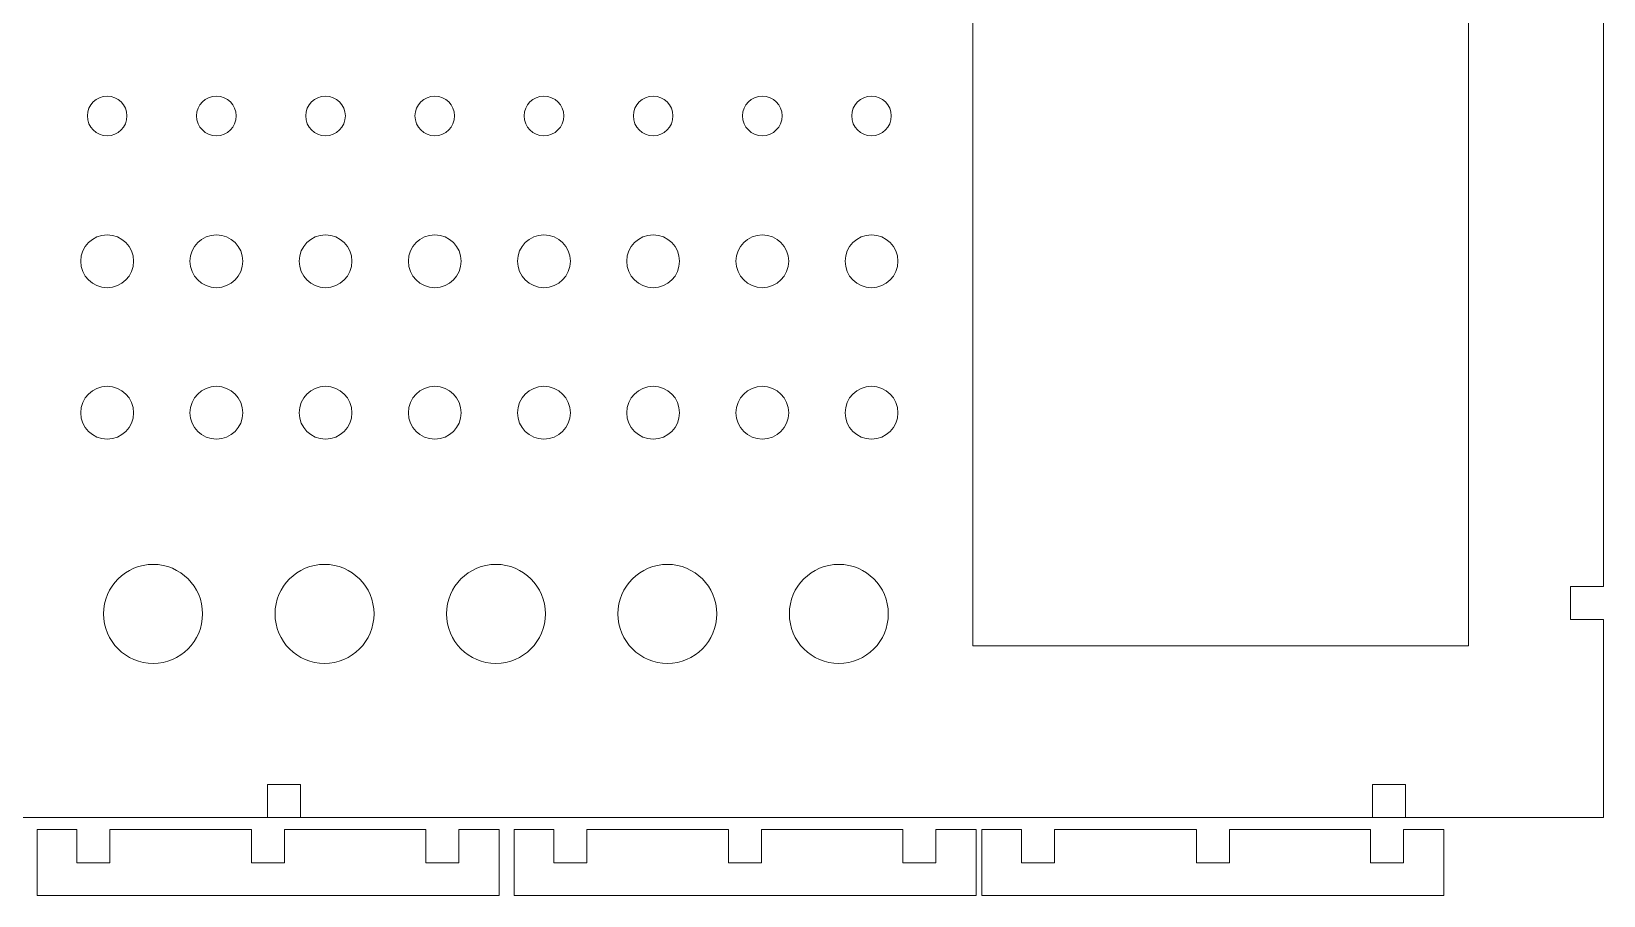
# Model space of a CAD drawing. Header units: centimetres. Extents: x -100 to 0, y 11 to 37.
# Drawn here: x -23.66 to 0.16, y 10.95 to 24.04 of the extents above; entities that cross this region are included whole.
import ezdxf

# ---------------------------------------------------------------- set-up
doc = ezdxf.new("R2010")
doc.units = ezdxf.units.CM
doc.header["$MEASUREMENT"] = 0
doc.layers.add('cristal', color=7, linetype='Continuous')

msp = doc.modelspace()

# ---------------------------------------------------------------- linework, layer by layer
at = {"layer": 'cristal', "lineweight": 20}
for points in [[(-20.08651, 12.1301), (-19.58651, 12.1301), (-19.58651, 12.6301), (-20.08651, 12.6301), (-20.08651, 12.1301)], [(-3.33651, 12.1301), (-2.83651, 12.1301), (-2.83651, 12.6301), (-3.33651, 12.6301), (-3.33651, 12.1301)]]:
    msp.add_lwpolyline(points, close=True, dxfattribs=at)
for points, knots in [([(-39.83651, 12.1301), (-39.83651, 12.1301), (-39.83651, 15.1301), (-39.83651, 15.1301), (-39.83651, 15.1301), (-39.83651, 15.1301), (-39.33654, 15.1301), (-39.33654, 15.1301), (-39.33654, 15.1301), (-39.33654, 15.1301), (-39.33654, 15.6301), (-39.33654, 15.6301), (-39.33654, 15.6301), (-39.33654, 15.6301), (-39.83651, 15.6301), (-39.83651, 15.6301), (-39.83651, 15.6301), (-39.83651, 15.6301), (-39.83651, 24.3801), (-39.83651, 24.3801), (-39.83651, 24.3801), (-39.83651, 24.3801), (-39.33654, 24.3801), (-39.33654, 24.3801), (-39.33654, 24.3801), (-39.33654, 24.3801), (-39.33654, 24.8801), (-39.33654, 24.8801), (-39.33654, 24.8801), (-39.33654, 24.8801), (-39.83651, 24.8801), (-39.83651, 24.8801), (-39.83651, 24.8801), (-39.83651, 24.8801), (-39.83651, 33.6301), (-39.83651, 33.6301), (-39.83651, 33.6301), (-39.83651, 33.6301), (-39.33654, 33.6301), (-39.33654, 33.6301), (-39.33654, 33.6301), (-39.33654, 33.6301), (-39.33654, 34.1301), (-39.33654, 34.1301), (-39.33654, 34.1301), (-39.33654, 34.1301), (-39.83651, 34.1301), (-39.83651, 34.1301), (-39.83651, 34.1301), (-39.83651, 34.1301), (-39.83651, 37.1301), (-39.83651, 37.1301), (-39.83651, 37.1301), (-39.83651, 37.1301), (-36.83651, 37.1301), (-36.83651, 37.1301), (-36.83651, 37.1301), (-36.83651, 37.1301), (-36.83651, 36.6301), (-36.83651, 36.6301), (-36.83651, 36.6301), (-36.83651, 36.6301), (-36.33651, 36.6301), (-36.33651, 36.6301), (-36.33651, 36.6301), (-36.33651, 36.6301), (-36.33651, 37.1301), (-36.33651, 37.1301), (-36.33651, 37.1301), (-36.33651, 37.1301), (-20.08651, 37.1301), (-20.08651, 37.1301), (-20.08651, 37.1301), (-20.08651, 37.1301), (-20.08651, 36.6301), (-20.08651, 36.6301), (-20.08651, 36.6301), (-20.08651, 36.6301), (-19.58651, 36.6301), (-19.58651, 36.6301), (-19.58651, 36.6301), (-19.58651, 36.6301), (-19.58651, 37.1301), (-19.58651, 37.1301), (-19.58651, 37.1301), (-19.58651, 37.1301), (-3.33651, 37.1301), (-3.33651, 37.1301), (-3.33651, 37.1301), (-3.33651, 37.1301), (-3.33651, 36.6301), (-3.33651, 36.6301), (-3.33651, 36.6301), (-3.33651, 36.6301), (-2.83651, 36.6301), (-2.83651, 36.6301), (-2.83651, 36.6301), (-2.83651, 36.6301), (-2.83651, 37.1301), (-2.83651, 37.1301), (-2.83651, 37.1301), (-2.83651, 37.1301), (0.16349, 37.1301), (0.16349, 37.1301), (0.16349, 37.1301), (0.16349, 37.1301), (0.16349, 34.1301), (0.16349, 34.1301), (0.16349, 34.1301), (0.16349, 34.1301), (-0.33652, 34.1301), (-0.33652, 34.1301), (-0.33652, 34.1301), (-0.33652, 34.1301), (-0.33652, 33.6301), (-0.33652, 33.6301), (-0.33652, 33.6301), (-0.33652, 33.6301), (0.16349, 33.6301), (0.16349, 33.6301), (0.16349, 33.6301), (0.16349, 33.6301), (0.16349, 24.8801), (0.16349, 24.8801), (0.16349, 24.8801), (0.16349, 24.8801), (-0.33652, 24.8801), (-0.33652, 24.8801), (-0.33652, 24.8801), (-0.33652, 24.8801), (-0.33652, 24.3801), (-0.33652, 24.3801), (-0.33652, 24.3801), (-0.33652, 24.3801), (0.16349, 24.3801), (0.16349, 24.3801), (0.16349, 24.3801), (0.16349, 24.3801), (0.16349, 15.6301), (0.16349, 15.6301), (0.16349, 15.6301), (0.16349, 15.6301), (-0.33652, 15.6301), (-0.33652, 15.6301), (-0.33652, 15.6301), (-0.33652, 15.6301), (-0.33652, 15.1301), (-0.33652, 15.1301), (-0.33652, 15.1301), (-0.33652, 15.1301), (0.16349, 15.1301), (0.16349, 15.1301), (0.16349, 15.1301), (0.16349, 15.1301), (0.16349, 12.1301), (0.16349, 12.1301), (0.16349, 12.1301), (0.16349, 12.1301), (-39.83651, 12.1301), (-39.83651, 12.1301)], [0, 0, 0, 0, 0.02439024, 0.02439024, 0.02439024, 0.02439024, 0.04878049, 0.04878049, 0.04878049, 0.04878049, 0.07317073, 0.07317073, 0.07317073, 0.07317073, 0.09756098, 0.09756098, 0.09756098, 0.09756098, 0.12195122, 0.12195122, 0.12195122, 0.12195122, 0.14634146, 0.14634146, 0.14634146, 0.14634146, 0.17073171, 0.17073171, 0.17073171, 0.17073171, 0.19512195, 0.19512195, 0.19512195, 0.19512195, 0.2195122, 0.2195122, 0.2195122, 0.2195122, 0.24390244, 0.24390244, 0.24390244, 0.24390244, 0.26829268, 0.26829268, 0.26829268, 0.26829268, 0.29268293, 0.29268293, 0.29268293, 0.29268293, 0.31707317, 0.31707317, 0.31707317, 0.31707317, 0.34146341, 0.34146341, 0.34146341, 0.34146341, 0.36585366, 0.36585366, 0.36585366, 0.36585366, 0.3902439, 0.3902439, 0.3902439, 0.3902439, 0.41463415, 0.41463415, 0.41463415, 0.41463415, 0.43902439, 0.43902439, 0.43902439, 0.43902439, 0.46341463, 0.46341463, 0.46341463, 0.46341463, 0.48780488, 0.48780488, 0.48780488, 0.48780488, 0.51219512, 0.51219512, 0.51219512, 0.51219512, 0.53658537, 0.53658537, 0.53658537, 0.53658537, 0.56097561, 0.56097561, 0.56097561, 0.56097561, 0.58536585, 0.58536585, 0.58536585, 0.58536585, 0.6097561, 0.6097561, 0.6097561, 0.6097561, 0.63414634, 0.63414634, 0.63414634, 0.63414634, 0.65853659, 0.65853659, 0.65853659, 0.65853659, 0.68292683, 0.68292683, 0.68292683, 0.68292683, 0.70731707, 0.70731707, 0.70731707, 0.70731707, 0.73170732, 0.73170732, 0.73170732, 0.73170732, 0.75609756, 0.75609756, 0.75609756, 0.75609756, 0.7804878, 0.7804878, 0.7804878, 0.7804878, 0.80487805, 0.80487805, 0.80487805, 0.80487805, 0.82926829, 0.82926829, 0.82926829, 0.82926829, 0.85365854, 0.85365854, 0.85365854, 0.85365854, 0.87804878, 0.87804878, 0.87804878, 0.87804878, 0.90243902, 0.90243902, 0.90243902, 0.90243902, 0.92682927, 0.92682927, 0.92682927, 0.92682927, 0.95121951, 0.95121951, 0.95121951, 0.95121951, 1, 1, 1, 1]), ([(-9.39459, 34.73342), (-9.39459, 34.73342), (-1.88108, 34.73342), (-1.88108, 34.73342), (-1.88108, 34.73342), (-1.88108, 34.73342), (-1.88108, 14.73342), (-1.88108, 14.73342), (-1.88108, 14.73342), (-1.88108, 14.73342), (-9.39459, 14.73342), (-9.39459, 14.73342), (-9.39459, 14.73342), (-9.39459, 14.73342), (-9.39459, 34.73342), (-9.39459, 34.73342)], [0, 0, 0, 0, 0.2, 0.2, 0.2, 0.2, 0.4, 0.4, 0.4, 0.4, 0.6, 0.6, 0.6, 0.6, 1, 1, 1, 1]), ([(-22.51413, 23.05934), (-22.34847, 23.05934), (-22.21413, 22.925), (-22.21413, 22.75934), (-22.21413, 22.75934), (-22.21413, 22.59368), (-22.34847, 22.45934), (-22.51413, 22.45934), (-22.51413, 22.45934), (-22.67979, 22.45934), (-22.81413, 22.59368), (-22.81413, 22.75934), (-22.81413, 22.75934), (-22.81413, 22.925), (-22.67979, 23.05934), (-22.51413, 23.05934)], [0, 0, 0, 0, 0.2, 0.2, 0.2, 0.2, 0.4, 0.4, 0.4, 0.4, 0.6, 0.6, 0.6, 0.6, 1, 1, 1, 1]), ([(-20.85931, 23.05934), (-20.69365, 23.05934), (-20.55931, 22.925), (-20.55931, 22.75934), (-20.55931, 22.75934), (-20.55931, 22.59368), (-20.69365, 22.45934), (-20.85931, 22.45934), (-20.85931, 22.45934), (-21.02497, 22.45934), (-21.15931, 22.59368), (-21.15931, 22.75934), (-21.15931, 22.75934), (-21.15931, 22.925), (-21.02497, 23.05934), (-20.85931, 23.05934)], [0, 0, 0, 0, 0.2, 0.2, 0.2, 0.2, 0.4, 0.4, 0.4, 0.4, 0.6, 0.6, 0.6, 0.6, 1, 1, 1, 1]), ([(-19.2045, 23.05934), (-19.03884, 23.05934), (-18.9045, 22.925), (-18.9045, 22.75934), (-18.9045, 22.75934), (-18.9045, 22.59368), (-19.03884, 22.45934), (-19.2045, 22.45934), (-19.2045, 22.45934), (-19.37016, 22.45934), (-19.5045, 22.59368), (-19.5045, 22.75934), (-19.5045, 22.75934), (-19.5045, 22.925), (-19.37016, 23.05934), (-19.2045, 23.05934)], [0, 0, 0, 0, 0.2, 0.2, 0.2, 0.2, 0.4, 0.4, 0.4, 0.4, 0.6, 0.6, 0.6, 0.6, 1, 1, 1, 1]), ([(-17.54968, 23.05934), (-17.38402, 23.05934), (-17.24968, 22.925), (-17.24968, 22.75934), (-17.24968, 22.75934), (-17.24968, 22.59368), (-17.38402, 22.45934), (-17.54968, 22.45934), (-17.54968, 22.45934), (-17.71534, 22.45934), (-17.84968, 22.59368), (-17.84968, 22.75934), (-17.84968, 22.75934), (-17.84968, 22.925), (-17.71534, 23.05934), (-17.54968, 23.05934)], [0, 0, 0, 0, 0.2, 0.2, 0.2, 0.2, 0.4, 0.4, 0.4, 0.4, 0.6, 0.6, 0.6, 0.6, 1, 1, 1, 1]), ([(-15.89487, 23.05934), (-15.72921, 23.05934), (-15.59487, 22.925), (-15.59487, 22.75934), (-15.59487, 22.75934), (-15.59487, 22.59368), (-15.72921, 22.45934), (-15.89487, 22.45934), (-15.89487, 22.45934), (-16.06053, 22.45934), (-16.19487, 22.59368), (-16.19487, 22.75934), (-16.19487, 22.75934), (-16.19487, 22.925), (-16.06053, 23.05934), (-15.89487, 23.05934)], [0, 0, 0, 0, 0.2, 0.2, 0.2, 0.2, 0.4, 0.4, 0.4, 0.4, 0.6, 0.6, 0.6, 0.6, 1, 1, 1, 1]), ([(-14.24005, 23.05934), (-14.07439, 23.05934), (-13.94005, 22.925), (-13.94005, 22.75934), (-13.94005, 22.75934), (-13.94005, 22.59368), (-14.07439, 22.45934), (-14.24005, 22.45934), (-14.24005, 22.45934), (-14.40571, 22.45934), (-14.54005, 22.59368), (-14.54005, 22.75934), (-14.54005, 22.75934), (-14.54005, 22.925), (-14.40571, 23.05934), (-14.24005, 23.05934)], [0, 0, 0, 0, 0.2, 0.2, 0.2, 0.2, 0.4, 0.4, 0.4, 0.4, 0.6, 0.6, 0.6, 0.6, 1, 1, 1, 1]), ([(-12.58523, 23.05934), (-12.41957, 23.05934), (-12.28523, 22.925), (-12.28523, 22.75934), (-12.28523, 22.75934), (-12.28523, 22.59368), (-12.41957, 22.45934), (-12.58523, 22.45934), (-12.58523, 22.45934), (-12.75089, 22.45934), (-12.88523, 22.59368), (-12.88523, 22.75934), (-12.88523, 22.75934), (-12.88523, 22.925), (-12.75089, 23.05934), (-12.58523, 23.05934)], [0, 0, 0, 0, 0.2, 0.2, 0.2, 0.2, 0.4, 0.4, 0.4, 0.4, 0.6, 0.6, 0.6, 0.6, 1, 1, 1, 1]), ([(-10.93042, 23.05934), (-10.76476, 23.05934), (-10.63042, 22.925), (-10.63042, 22.75934), (-10.63042, 22.75934), (-10.63042, 22.59368), (-10.76476, 22.45934), (-10.93042, 22.45934), (-10.93042, 22.45934), (-11.09608, 22.45934), (-11.23042, 22.59368), (-11.23042, 22.75934), (-11.23042, 22.75934), (-11.23042, 22.925), (-11.09608, 23.05934), (-10.93042, 23.05934)], [0, 0, 0, 0, 0.2, 0.2, 0.2, 0.2, 0.4, 0.4, 0.4, 0.4, 0.6, 0.6, 0.6, 0.6, 1, 1, 1, 1]), ([(-22.51413, 20.95815), (-22.29325, 20.95815), (-22.11413, 20.77903), (-22.11413, 20.55815), (-22.11413, 20.55815), (-22.11413, 20.33727), (-22.29325, 20.15815), (-22.51413, 20.15815), (-22.51413, 20.15815), (-22.73501, 20.15815), (-22.91413, 20.33727), (-22.91413, 20.55815), (-22.91413, 20.55815), (-22.91413, 20.77903), (-22.73501, 20.95815), (-22.51413, 20.95815)], [0, 0, 0, 0, 0.2, 0.2, 0.2, 0.2, 0.4, 0.4, 0.4, 0.4, 0.6, 0.6, 0.6, 0.6, 1, 1, 1, 1]), ([(-20.85931, 20.95815), (-20.63843, 20.95815), (-20.45931, 20.77903), (-20.45931, 20.55815), (-20.45931, 20.55815), (-20.45931, 20.33727), (-20.63843, 20.15815), (-20.85931, 20.15815), (-20.85931, 20.15815), (-21.08019, 20.15815), (-21.25931, 20.33727), (-21.25931, 20.55815), (-21.25931, 20.55815), (-21.25931, 20.77903), (-21.08019, 20.95815), (-20.85931, 20.95815)], [0, 0, 0, 0, 0.2, 0.2, 0.2, 0.2, 0.4, 0.4, 0.4, 0.4, 0.6, 0.6, 0.6, 0.6, 1, 1, 1, 1]), ([(-19.2045, 20.95815), (-18.98362, 20.95815), (-18.8045, 20.77903), (-18.8045, 20.55815), (-18.8045, 20.55815), (-18.8045, 20.33727), (-18.98362, 20.15815), (-19.2045, 20.15815), (-19.2045, 20.15815), (-19.42538, 20.15815), (-19.6045, 20.33727), (-19.6045, 20.55815), (-19.6045, 20.55815), (-19.6045, 20.77903), (-19.42538, 20.95815), (-19.2045, 20.95815)], [0, 0, 0, 0, 0.2, 0.2, 0.2, 0.2, 0.4, 0.4, 0.4, 0.4, 0.6, 0.6, 0.6, 0.6, 1, 1, 1, 1]), ([(-17.54968, 20.95815), (-17.3288, 20.95815), (-17.14968, 20.77903), (-17.14968, 20.55815), (-17.14968, 20.55815), (-17.14968, 20.33727), (-17.3288, 20.15815), (-17.54968, 20.15815), (-17.54968, 20.15815), (-17.77056, 20.15815), (-17.94968, 20.33727), (-17.94968, 20.55815), (-17.94968, 20.55815), (-17.94968, 20.77903), (-17.77056, 20.95815), (-17.54968, 20.95815)], [0, 0, 0, 0, 0.2, 0.2, 0.2, 0.2, 0.4, 0.4, 0.4, 0.4, 0.6, 0.6, 0.6, 0.6, 1, 1, 1, 1]), ([(-15.89487, 20.95815), (-15.67399, 20.95815), (-15.49487, 20.77903), (-15.49487, 20.55815), (-15.49487, 20.55815), (-15.49487, 20.33727), (-15.67399, 20.15815), (-15.89487, 20.15815), (-15.89487, 20.15815), (-16.11575, 20.15815), (-16.29487, 20.33727), (-16.29487, 20.55815), (-16.29487, 20.55815), (-16.29487, 20.77903), (-16.11575, 20.95815), (-15.89487, 20.95815)], [0, 0, 0, 0, 0.2, 0.2, 0.2, 0.2, 0.4, 0.4, 0.4, 0.4, 0.6, 0.6, 0.6, 0.6, 1, 1, 1, 1]), ([(-14.24005, 20.95815), (-14.01917, 20.95815), (-13.84005, 20.77903), (-13.84005, 20.55815), (-13.84005, 20.55815), (-13.84005, 20.33727), (-14.01917, 20.15815), (-14.24005, 20.15815), (-14.24005, 20.15815), (-14.46093, 20.15815), (-14.64005, 20.33727), (-14.64005, 20.55815), (-14.64005, 20.55815), (-14.64005, 20.77903), (-14.46093, 20.95815), (-14.24005, 20.95815)], [0, 0, 0, 0, 0.2, 0.2, 0.2, 0.2, 0.4, 0.4, 0.4, 0.4, 0.6, 0.6, 0.6, 0.6, 1, 1, 1, 1]), ([(-12.58523, 20.95815), (-12.36435, 20.95815), (-12.18523, 20.77903), (-12.18523, 20.55815), (-12.18523, 20.55815), (-12.18523, 20.33727), (-12.36435, 20.15815), (-12.58523, 20.15815), (-12.58523, 20.15815), (-12.80611, 20.15815), (-12.98523, 20.33727), (-12.98523, 20.55815), (-12.98523, 20.55815), (-12.98523, 20.77903), (-12.80611, 20.95815), (-12.58523, 20.95815)], [0, 0, 0, 0, 0.2, 0.2, 0.2, 0.2, 0.4, 0.4, 0.4, 0.4, 0.6, 0.6, 0.6, 0.6, 1, 1, 1, 1]), ([(-10.93042, 20.95815), (-10.70954, 20.95815), (-10.53042, 20.77903), (-10.53042, 20.55815), (-10.53042, 20.55815), (-10.53042, 20.33727), (-10.70954, 20.15815), (-10.93042, 20.15815), (-10.93042, 20.15815), (-11.1513, 20.15815), (-11.33042, 20.33727), (-11.33042, 20.55815), (-11.33042, 20.55815), (-11.33042, 20.77903), (-11.1513, 20.95815), (-10.93042, 20.95815)], [0, 0, 0, 0, 0.2, 0.2, 0.2, 0.2, 0.4, 0.4, 0.4, 0.4, 0.6, 0.6, 0.6, 0.6, 1, 1, 1, 1]), ([(-22.51413, 18.66358), (-22.29325, 18.66358), (-22.11413, 18.48446), (-22.11413, 18.26358), (-22.11413, 18.26358), (-22.11413, 18.0427), (-22.29325, 17.86358), (-22.51413, 17.86358), (-22.51413, 17.86358), (-22.73501, 17.86358), (-22.91413, 18.0427), (-22.91413, 18.26358), (-22.91413, 18.26358), (-22.91413, 18.48446), (-22.73501, 18.66358), (-22.51413, 18.66358)], [0, 0, 0, 0, 0.2, 0.2, 0.2, 0.2, 0.4, 0.4, 0.4, 0.4, 0.6, 0.6, 0.6, 0.6, 1, 1, 1, 1]), ([(-20.85931, 18.66358), (-20.63843, 18.66358), (-20.45931, 18.48446), (-20.45931, 18.26358), (-20.45931, 18.26358), (-20.45931, 18.0427), (-20.63843, 17.86358), (-20.85931, 17.86358), (-20.85931, 17.86358), (-21.08019, 17.86358), (-21.25931, 18.0427), (-21.25931, 18.26358), (-21.25931, 18.26358), (-21.25931, 18.48446), (-21.08019, 18.66358), (-20.85931, 18.66358)], [0, 0, 0, 0, 0.2, 0.2, 0.2, 0.2, 0.4, 0.4, 0.4, 0.4, 0.6, 0.6, 0.6, 0.6, 1, 1, 1, 1]), ([(-19.2045, 18.66358), (-18.98362, 18.66358), (-18.8045, 18.48446), (-18.8045, 18.26358), (-18.8045, 18.26358), (-18.8045, 18.0427), (-18.98362, 17.86358), (-19.2045, 17.86358), (-19.2045, 17.86358), (-19.42538, 17.86358), (-19.6045, 18.0427), (-19.6045, 18.26358), (-19.6045, 18.26358), (-19.6045, 18.48446), (-19.42538, 18.66358), (-19.2045, 18.66358)], [0, 0, 0, 0, 0.2, 0.2, 0.2, 0.2, 0.4, 0.4, 0.4, 0.4, 0.6, 0.6, 0.6, 0.6, 1, 1, 1, 1]), ([(-17.54968, 18.66358), (-17.3288, 18.66358), (-17.14968, 18.48446), (-17.14968, 18.26358), (-17.14968, 18.26358), (-17.14968, 18.0427), (-17.3288, 17.86358), (-17.54968, 17.86358), (-17.54968, 17.86358), (-17.77056, 17.86358), (-17.94968, 18.0427), (-17.94968, 18.26358), (-17.94968, 18.26358), (-17.94968, 18.48446), (-17.77056, 18.66358), (-17.54968, 18.66358)], [0, 0, 0, 0, 0.2, 0.2, 0.2, 0.2, 0.4, 0.4, 0.4, 0.4, 0.6, 0.6, 0.6, 0.6, 1, 1, 1, 1]), ([(-15.89487, 18.66358), (-15.67399, 18.66358), (-15.49487, 18.48446), (-15.49487, 18.26358), (-15.49487, 18.26358), (-15.49487, 18.0427), (-15.67399, 17.86358), (-15.89487, 17.86358), (-15.89487, 17.86358), (-16.11575, 17.86358), (-16.29487, 18.0427), (-16.29487, 18.26358), (-16.29487, 18.26358), (-16.29487, 18.48446), (-16.11575, 18.66358), (-15.89487, 18.66358)], [0, 0, 0, 0, 0.2, 0.2, 0.2, 0.2, 0.4, 0.4, 0.4, 0.4, 0.6, 0.6, 0.6, 0.6, 1, 1, 1, 1]), ([(-14.24005, 18.66358), (-14.01917, 18.66358), (-13.84005, 18.48446), (-13.84005, 18.26358), (-13.84005, 18.26358), (-13.84005, 18.0427), (-14.01917, 17.86358), (-14.24005, 17.86358), (-14.24005, 17.86358), (-14.46093, 17.86358), (-14.64005, 18.0427), (-14.64005, 18.26358), (-14.64005, 18.26358), (-14.64005, 18.48446), (-14.46093, 18.66358), (-14.24005, 18.66358)], [0, 0, 0, 0, 0.2, 0.2, 0.2, 0.2, 0.4, 0.4, 0.4, 0.4, 0.6, 0.6, 0.6, 0.6, 1, 1, 1, 1]), ([(-12.58523, 18.66358), (-12.36435, 18.66358), (-12.18523, 18.48446), (-12.18523, 18.26358), (-12.18523, 18.26358), (-12.18523, 18.0427), (-12.36435, 17.86358), (-12.58523, 17.86358), (-12.58523, 17.86358), (-12.80611, 17.86358), (-12.98523, 18.0427), (-12.98523, 18.26358), (-12.98523, 18.26358), (-12.98523, 18.48446), (-12.80611, 18.66358), (-12.58523, 18.66358)], [0, 0, 0, 0, 0.2, 0.2, 0.2, 0.2, 0.4, 0.4, 0.4, 0.4, 0.6, 0.6, 0.6, 0.6, 1, 1, 1, 1]), ([(-10.93042, 18.66358), (-10.70954, 18.66358), (-10.53042, 18.48446), (-10.53042, 18.26358), (-10.53042, 18.26358), (-10.53042, 18.0427), (-10.70954, 17.86358), (-10.93042, 17.86358), (-10.93042, 17.86358), (-11.1513, 17.86358), (-11.33042, 18.0427), (-11.33042, 18.26358), (-11.33042, 18.26358), (-11.33042, 18.48446), (-11.1513, 18.66358), (-10.93042, 18.66358)], [0, 0, 0, 0, 0.2, 0.2, 0.2, 0.2, 0.4, 0.4, 0.4, 0.4, 0.6, 0.6, 0.6, 0.6, 1, 1, 1, 1]), ([(-21.81849, 15.96583), (-21.40434, 15.96583), (-21.06849, 15.62998), (-21.06849, 15.21583), (-21.06849, 15.21583), (-21.06849, 14.80168), (-21.40434, 14.46583), (-21.81849, 14.46583), (-21.81849, 14.46583), (-22.23264, 14.46583), (-22.56849, 14.80168), (-22.56849, 15.21583), (-22.56849, 15.21583), (-22.56849, 15.62998), (-22.23264, 15.96583), (-21.81849, 15.96583)], [0, 0, 0, 0, 0.2, 0.2, 0.2, 0.2, 0.4, 0.4, 0.4, 0.4, 0.6, 0.6, 0.6, 0.6, 1, 1, 1, 1]), ([(-19.22033, 15.96583), (-18.80618, 15.96583), (-18.47033, 15.62998), (-18.47033, 15.21583), (-18.47033, 15.21583), (-18.47033, 14.80168), (-18.80618, 14.46583), (-19.22033, 14.46583), (-19.22033, 14.46583), (-19.63448, 14.46583), (-19.97033, 14.80168), (-19.97033, 15.21583), (-19.97033, 15.21583), (-19.97033, 15.62998), (-19.63448, 15.96583), (-19.22033, 15.96583)], [0, 0, 0, 0, 0.2, 0.2, 0.2, 0.2, 0.4, 0.4, 0.4, 0.4, 0.6, 0.6, 0.6, 0.6, 1, 1, 1, 1]), ([(-16.62216, 15.96583), (-16.20801, 15.96583), (-15.87216, 15.62998), (-15.87216, 15.21583), (-15.87216, 15.21583), (-15.87216, 14.80168), (-16.20801, 14.46583), (-16.62216, 14.46583), (-16.62216, 14.46583), (-17.03631, 14.46583), (-17.37216, 14.80168), (-17.37216, 15.21583), (-17.37216, 15.21583), (-17.37216, 15.62998), (-17.03631, 15.96583), (-16.62216, 15.96583)], [0, 0, 0, 0, 0.2, 0.2, 0.2, 0.2, 0.4, 0.4, 0.4, 0.4, 0.6, 0.6, 0.6, 0.6, 1, 1, 1, 1]), ([(-14.024, 15.96583), (-13.60985, 15.96583), (-13.274, 15.62998), (-13.274, 15.21583), (-13.274, 15.21583), (-13.274, 14.80168), (-13.60985, 14.46583), (-14.024, 14.46583), (-14.024, 14.46583), (-14.43815, 14.46583), (-14.774, 14.80168), (-14.774, 15.21583), (-14.774, 15.21583), (-14.774, 15.62998), (-14.43815, 15.96583), (-14.024, 15.96583)], [0, 0, 0, 0, 0.2, 0.2, 0.2, 0.2, 0.4, 0.4, 0.4, 0.4, 0.6, 0.6, 0.6, 0.6, 1, 1, 1, 1]), ([(-11.42583, 15.96583), (-11.01168, 15.96583), (-10.67583, 15.62998), (-10.67583, 15.21583), (-10.67583, 15.21583), (-10.67583, 14.80168), (-11.01168, 14.46583), (-11.42583, 14.46583), (-11.42583, 14.46583), (-11.83998, 14.46583), (-12.17583, 14.80168), (-12.17583, 15.21583), (-12.17583, 15.21583), (-12.17583, 15.62998), (-11.83998, 15.96583), (-11.42583, 15.96583)], [0, 0, 0, 0, 0.2, 0.2, 0.2, 0.2, 0.4, 0.4, 0.4, 0.4, 0.6, 0.6, 0.6, 0.6, 1, 1, 1, 1]), ([(-23.57488, 10.94922), (-23.57488, 10.94922), (-23.57488, 11.94922), (-23.57488, 11.94922), (-23.57488, 11.94922), (-23.57488, 11.94922), (-22.97488, 11.94922), (-22.97488, 11.94922), (-22.97488, 11.94922), (-22.97488, 11.94922), (-22.97488, 11.44468), (-22.97488, 11.44468), (-22.97488, 11.44468), (-22.97488, 11.44468), (-22.47488, 11.44468), (-22.47488, 11.44468), (-22.47488, 11.44468), (-22.47488, 11.44468), (-22.47488, 11.94922), (-22.47488, 11.94922), (-22.47488, 11.94922), (-22.47488, 11.94922), (-20.32488, 11.94922), (-20.32488, 11.94922), (-20.32488, 11.94922), (-20.32488, 11.94922), (-20.32488, 11.44468), (-20.32488, 11.44468), (-20.32488, 11.44468), (-20.32488, 11.44468), (-19.82488, 11.44468), (-19.82488, 11.44468), (-19.82488, 11.44468), (-19.82488, 11.44468), (-19.82488, 11.94922), (-19.82488, 11.94922), (-19.82488, 11.94922), (-19.82488, 11.94922), (-17.6857, 11.94922), (-17.6857, 11.94922), (-17.6857, 11.94922), (-17.6857, 11.94922), (-17.6857, 11.44468), (-17.6857, 11.44468), (-17.6857, 11.44468), (-17.6857, 11.44468), (-17.18569, 11.44466), (-17.18569, 11.44466), (-17.18569, 11.44466), (-17.18569, 11.44466), (-17.18569, 11.94922), (-17.18569, 11.94922), (-17.18569, 11.94922), (-17.18569, 11.94922), (-16.57488, 11.94922), (-16.57488, 11.94922), (-16.57488, 11.94922), (-16.57488, 11.94922), (-16.57488, 10.94922), (-16.57488, 10.94922), (-16.57488, 10.94922), (-16.57488, 10.94922), (-23.57488, 10.94922), (-23.57488, 10.94922)], [0, 0, 0, 0, 0.05882353, 0.05882353, 0.05882353, 0.05882353, 0.11764706, 0.11764706, 0.11764706, 0.11764706, 0.17647059, 0.17647059, 0.17647059, 0.17647059, 0.23529412, 0.23529412, 0.23529412, 0.23529412, 0.29411765, 0.29411765, 0.29411765, 0.29411765, 0.35294118, 0.35294118, 0.35294118, 0.35294118, 0.41176471, 0.41176471, 0.41176471, 0.41176471, 0.47058824, 0.47058824, 0.47058824, 0.47058824, 0.52941176, 0.52941176, 0.52941176, 0.52941176, 0.58823529, 0.58823529, 0.58823529, 0.58823529, 0.64705882, 0.64705882, 0.64705882, 0.64705882, 0.70588235, 0.70588235, 0.70588235, 0.70588235, 0.76470588, 0.76470588, 0.76470588, 0.76470588, 0.82352941, 0.82352941, 0.82352941, 0.82352941, 0.88235294, 0.88235294, 0.88235294, 0.88235294, 1, 1, 1, 1]), ([(-16.34577, 10.94922), (-16.34577, 10.94922), (-16.34577, 11.94922), (-16.34577, 11.94922), (-16.34577, 11.94922), (-16.34577, 11.94922), (-15.74577, 11.94922), (-15.74577, 11.94922), (-15.74577, 11.94922), (-15.74577, 11.94922), (-15.74577, 11.44468), (-15.74577, 11.44468), (-15.74577, 11.44468), (-15.74577, 11.44468), (-15.24577, 11.44468), (-15.24577, 11.44468), (-15.24577, 11.44468), (-15.24577, 11.44468), (-15.24577, 11.94922), (-15.24577, 11.94922), (-15.24577, 11.94922), (-15.24577, 11.94922), (-13.09577, 11.94922), (-13.09577, 11.94922), (-13.09577, 11.94922), (-13.09577, 11.94922), (-13.09577, 11.44468), (-13.09577, 11.44468), (-13.09577, 11.44468), (-13.09577, 11.44468), (-12.59577, 11.44468), (-12.59577, 11.44468), (-12.59577, 11.44468), (-12.59577, 11.44468), (-12.59577, 11.94922), (-12.59577, 11.94922), (-12.59577, 11.94922), (-12.59577, 11.94922), (-10.45659, 11.94922), (-10.45659, 11.94922), (-10.45659, 11.94922), (-10.45659, 11.94922), (-10.45659, 11.44468), (-10.45659, 11.44468), (-10.45659, 11.44468), (-10.45659, 11.44468), (-9.95658, 11.44466), (-9.95658, 11.44466), (-9.95658, 11.44466), (-9.95658, 11.44466), (-9.95658, 11.94922), (-9.95658, 11.94922), (-9.95658, 11.94922), (-9.95658, 11.94922), (-9.34577, 11.94922), (-9.34577, 11.94922), (-9.34577, 11.94922), (-9.34577, 11.94922), (-9.34577, 10.94922), (-9.34577, 10.94922), (-9.34577, 10.94922), (-9.34577, 10.94922), (-16.34577, 10.94922), (-16.34577, 10.94922)], [0, 0, 0, 0, 0.05882353, 0.05882353, 0.05882353, 0.05882353, 0.11764706, 0.11764706, 0.11764706, 0.11764706, 0.17647059, 0.17647059, 0.17647059, 0.17647059, 0.23529412, 0.23529412, 0.23529412, 0.23529412, 0.29411765, 0.29411765, 0.29411765, 0.29411765, 0.35294118, 0.35294118, 0.35294118, 0.35294118, 0.41176471, 0.41176471, 0.41176471, 0.41176471, 0.47058824, 0.47058824, 0.47058824, 0.47058824, 0.52941176, 0.52941176, 0.52941176, 0.52941176, 0.58823529, 0.58823529, 0.58823529, 0.58823529, 0.64705882, 0.64705882, 0.64705882, 0.64705882, 0.70588235, 0.70588235, 0.70588235, 0.70588235, 0.76470588, 0.76470588, 0.76470588, 0.76470588, 0.82352941, 0.82352941, 0.82352941, 0.82352941, 0.88235294, 0.88235294, 0.88235294, 0.88235294, 1, 1, 1, 1]), ([(-9.25699, 10.94922), (-9.25699, 10.94922), (-9.25699, 11.94922), (-9.25699, 11.94922), (-9.25699, 11.94922), (-9.25699, 11.94922), (-8.65699, 11.94922), (-8.65699, 11.94922), (-8.65699, 11.94922), (-8.65699, 11.94922), (-8.65699, 11.44468), (-8.65699, 11.44468), (-8.65699, 11.44468), (-8.65699, 11.44468), (-8.15699, 11.44468), (-8.15699, 11.44468), (-8.15699, 11.44468), (-8.15699, 11.44468), (-8.15699, 11.94922), (-8.15699, 11.94922), (-8.15699, 11.94922), (-8.15699, 11.94922), (-6.00699, 11.94922), (-6.00699, 11.94922), (-6.00699, 11.94922), (-6.00699, 11.94922), (-6.00699, 11.44468), (-6.00699, 11.44468), (-6.00699, 11.44468), (-6.00699, 11.44468), (-5.50699, 11.44468), (-5.50699, 11.44468), (-5.50699, 11.44468), (-5.50699, 11.44468), (-5.50699, 11.94922), (-5.50699, 11.94922), (-5.50699, 11.94922), (-5.50699, 11.94922), (-3.36781, 11.94922), (-3.36781, 11.94922), (-3.36781, 11.94922), (-3.36781, 11.94922), (-3.36781, 11.44468), (-3.36781, 11.44468), (-3.36781, 11.44468), (-3.36781, 11.44468), (-2.8678, 11.44466), (-2.8678, 11.44466), (-2.8678, 11.44466), (-2.8678, 11.44466), (-2.8678, 11.94922), (-2.8678, 11.94922), (-2.8678, 11.94922), (-2.8678, 11.94922), (-2.25699, 11.94922), (-2.25699, 11.94922), (-2.25699, 11.94922), (-2.25699, 11.94922), (-2.25699, 10.94922), (-2.25699, 10.94922), (-2.25699, 10.94922), (-2.25699, 10.94922), (-9.25699, 10.94922), (-9.25699, 10.94922)], [0, 0, 0, 0, 0.05882353, 0.05882353, 0.05882353, 0.05882353, 0.11764706, 0.11764706, 0.11764706, 0.11764706, 0.17647059, 0.17647059, 0.17647059, 0.17647059, 0.23529412, 0.23529412, 0.23529412, 0.23529412, 0.29411765, 0.29411765, 0.29411765, 0.29411765, 0.35294118, 0.35294118, 0.35294118, 0.35294118, 0.41176471, 0.41176471, 0.41176471, 0.41176471, 0.47058824, 0.47058824, 0.47058824, 0.47058824, 0.52941176, 0.52941176, 0.52941176, 0.52941176, 0.58823529, 0.58823529, 0.58823529, 0.58823529, 0.64705882, 0.64705882, 0.64705882, 0.64705882, 0.70588235, 0.70588235, 0.70588235, 0.70588235, 0.76470588, 0.76470588, 0.76470588, 0.76470588, 0.82352941, 0.82352941, 0.82352941, 0.82352941, 0.88235294, 0.88235294, 0.88235294, 0.88235294, 1, 1, 1, 1])]:
    msp.add_open_spline(points, degree=3, knots=knots, dxfattribs=at)

doc.saveas('drawing.dxf')
